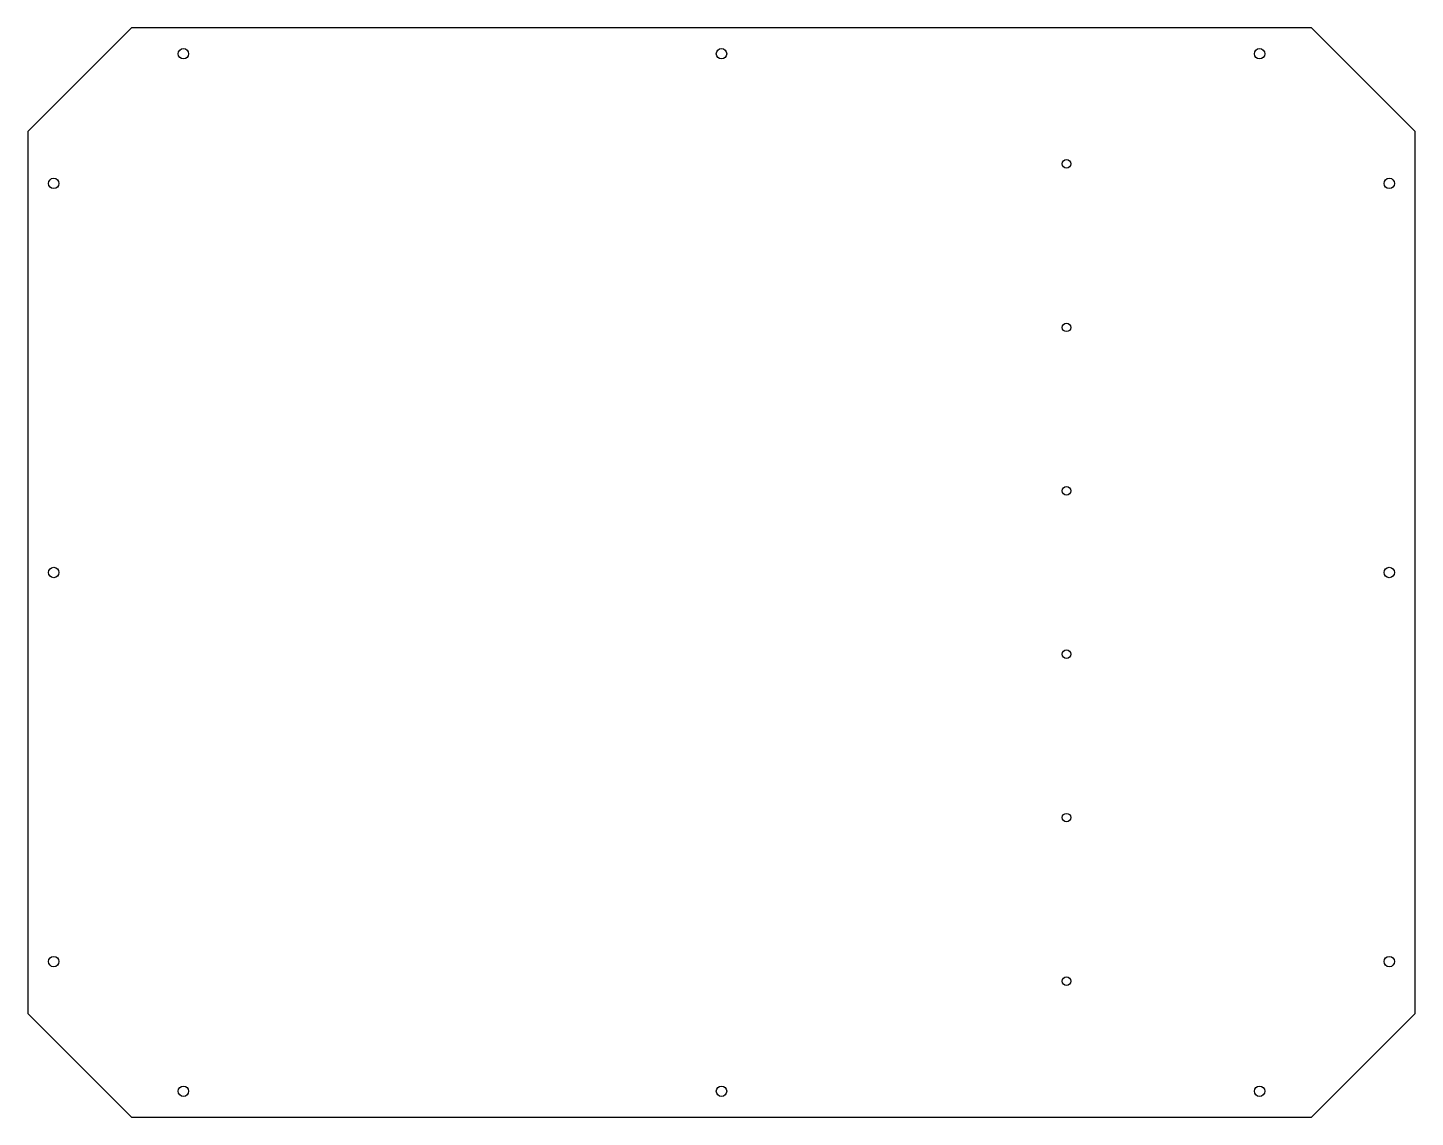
# Model space of a CAD drawing. Extents: x -10 to 525, y -177 to 243.
import ezdxf

# ---------------------------------------------------------------- set-up
doc = ezdxf.new("R2010")
doc.units = 0

# ---------------------------------------------------------------- blocks, each defined once
blk = doc.blocks.new('CUT122')
at = {"layer": 'plates', "color": 0}
for p, q in [((30, 242.5), (-10, 202.5)), ((485, 242.5), (30, 242.5)), ((525, 202.5), (485, 242.5)), ((-10, 202.5), (-10, -137.5)), ((525, -137.5), (525, 202.5)), ((30, -177.5), (-10, -137.5)), ((485, -177.5), (525, -137.5)), ((30, -177.5), (485, -177.5))]:
    blk.add_line(p, q, dxfattribs=at)
for centre, radius in [((50, 232.5), 2), ((257.5, 232.5), 2), ((465, 232.5), 2), ((390.5, 190), 1.65), ((0, 182.5), 2), ((515, 182.5), 2), ((390.5, 127), 1.65), ((390.5, 64), 1.65), ((0, 32.5), 2), ((515, 32.5), 2), ((390.5, 1), 1.65), ((390.5, -62), 1.65), ((0, -117.5), 2), ((515, -117.5), 2), ((390.5, -125), 1.65), ((50, -167.5), 2), ((257.5, -167.5), 2), ((465, -167.5), 2)]:
    blk.add_circle(centre, radius, dxfattribs=at)

msp = doc.modelspace()

# ---------------------------------------------------------------- block references
at = {"layer": 'plates', "color": 0}
msp.add_blockref('CUT122', (0, 0), dxfattribs=at)

doc.saveas('drawing.dxf')
